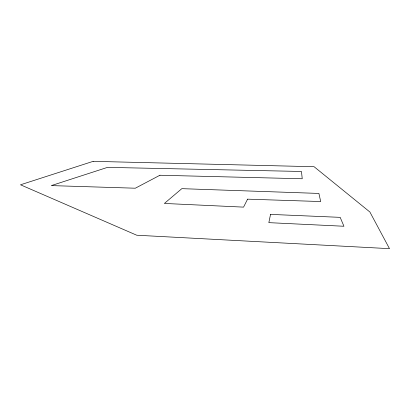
<?xml version="1.0" encoding="UTF-8"?>
<svg xmlns="http://www.w3.org/2000/svg" width="410" height="410" viewBox="0 0 410 410"><rect width="100%" height="100%" fill="white"/><g stroke="black" fill="none" stroke-linecap="round" stroke-linejoin="round"><path stroke-width="0.61" d="M270.533 214.389L268.837 222.645L343.939 226.253L340.177 217.351L270.533 214.389M247.573 199.157L243.566 207.127L164.379 203.447L181.83 188.656L318.908 193.433L320.687 201.546L247.573 199.157M159.921 175.244L135.315 188.21L51.306 185.597L107.507 167.372L301.473 171.467L302.231 178.76L159.921 175.244M93.162 161.34L20.5 184.792L136.755 235.227L389.5 248.66L369.892 212.016L314.091 166.716L93.162 161.34"/></g></svg>
